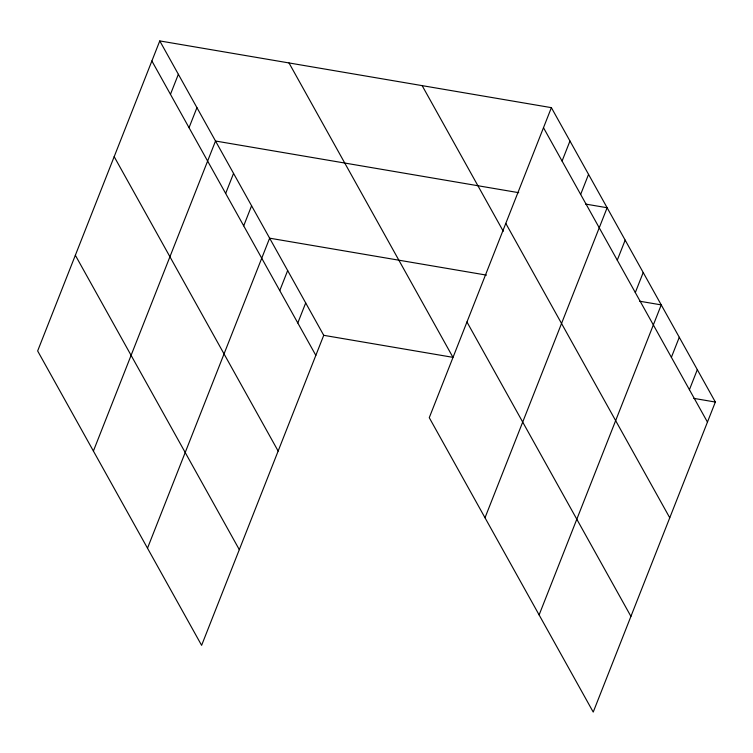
<?xml version="1.0" encoding="UTF-8"?>
<svg xmlns="http://www.w3.org/2000/svg" width="753" height="753" viewBox="0 0 753 753"><rect width="100%" height="100%" fill="white"/><g stroke="black" fill="none" stroke-linecap="round" stroke-linejoin="round"><path stroke-width="1.13" d="M159.777 40.926L37.65 350.954L201.616 645.349L323.734 335.32L159.777 40.926L551.384 107.651L715.35 402.046L593.223 712.074L429.266 417.68L551.384 107.651M170.46 94.332L178.357 74.293M189.041 127.699L196.938 107.66M93.4 451.047L215.518 141.018L518.713 192.683M225.665 193.446L233.552 173.406M243.699 225.834L251.596 205.785M147.503 548.203L269.63 238.174L486.485 275.118M279.768 290.602L287.665 270.553M297.802 322.981L305.699 302.941M562.077 161.057L569.965 141.018M580.657 194.425L588.554 174.376M485.007 517.772L607.134 207.743L585.599 204.072M617.272 260.171L625.169 240.132M635.316 292.55L643.203 272.511M539.12 614.919L661.238 304.89L639.702 301.228M671.384 357.317L679.281 337.278M689.419 389.706L697.316 369.657M323.734 335.32L452.967 357.346L289.001 62.941M693.814 398.375L715.35 402.046M543.487 127.69L707.453 422.085M505.8 223.387L669.756 517.782M422.151 85.635L503.268 231.265M466.954 321.983L630.92 616.378M151.88 60.974L315.836 355.369M114.183 156.662L278.149 451.066M75.347 255.258L239.313 549.652"/></g></svg>
